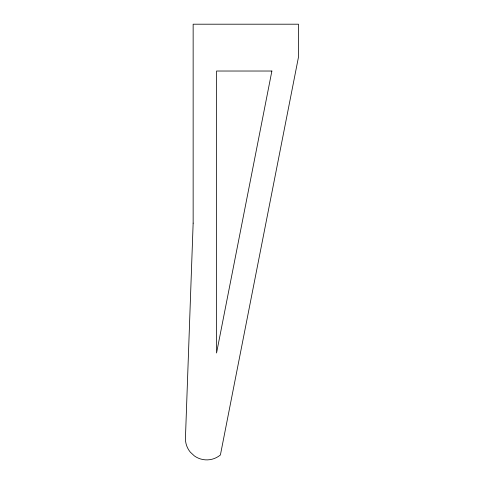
<?xml version="1.0" encoding="UTF-8"?>
<svg xmlns="http://www.w3.org/2000/svg" width="484" height="484" viewBox="0 0 484 484"><rect width="100%" height="100%" fill="white"/><g stroke="black" fill="none" stroke-linecap="round" stroke-linejoin="round"><path stroke-width="0.73" d="M193.146 223.136L185.499 436.532A21.369 21.369 0 0 0 190.321 452.159L194.411 455.952A21.369 21.369 0 0 0 220.401 454.984L298.501 56.979L298.501 24.2L193.146 24.2L193.146 223.136M271.881 71.027L216.554 352.993L216.554 71.027L271.881 71.027"/></g></svg>
